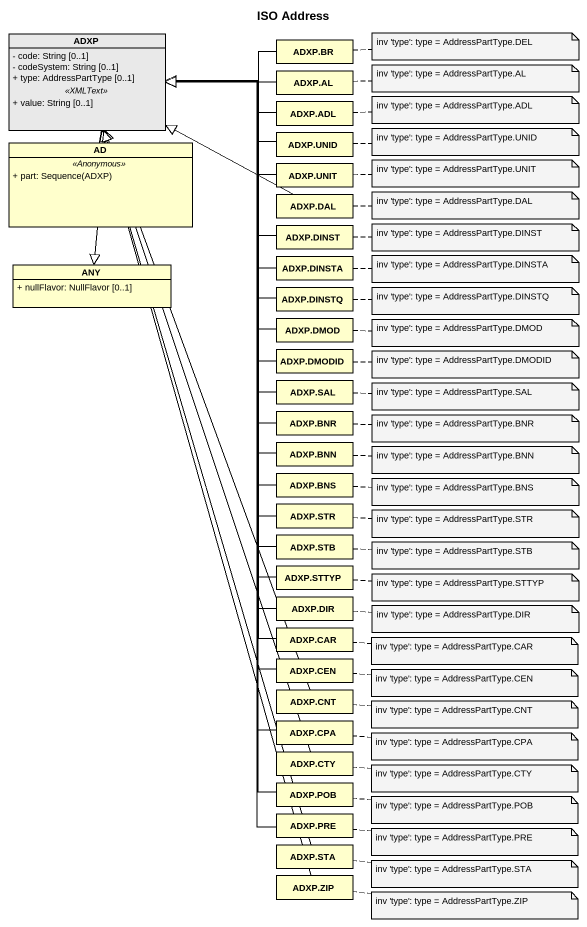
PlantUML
@startuml
title ISO Address
hide circle
hide empty members
skinparam classAttributeIconSize 0
class ADXP #E9E9E9 {
  - code: String [0..1]
  - codeSystem: String [0..1]
  + type: AddressPartType [0..1]
  .. <<XMLText>> ..
  + value: String [0..1]
}
class "ADXP.BR" as ADXP_BR
class "ADXP.ADL" as ADXP_ADL
class "ADXP.AL" as ADXP_AL
class AD {
  .. <<Anonymous>> ..
  {field} + part: Sequence(ADXP)
}
class "ADXP.UNID" as ADXP_UNID
class "ADXP.UNIT" as ADXP_UNIT
class "ADXP.DAL" as ADXP_DAL
class "ADXP.DINSTA" as ADXP_DINSTA
class "ADXP.DINST" as ADXP_DINST
class ANY {
  + nullFlavor: NullFlavor [0..1]
}
class "ADXP.DINSTQ" as ADXP_DINSTQ
class "ADXP.DMOD" as ADXP_DMOD
class "ADXP.DMODID" as ADXP_DMODID
class "ADXP.BNR" as ADXP_BNR
class "ADXP.SAL" as ADXP_SAL
class "ADXP.BNN" as ADXP_BNN
class "ADXP.BNS" as ADXP_BNS
class "ADXP.STR" as ADXP_STR
class "ADXP.STTYP" as ADXP_STTYP
class "ADXP.STB" as ADXP_STB
class "ADXP.DIR" as ADXP_DIR
class "ADXP.CAR" as ADXP_CAR
class "ADXP.CEN" as ADXP_CEN
class "ADXP.CPA" as ADXP_CPA
class "ADXP.CNT" as ADXP_CNT
class "ADXP.CTY" as ADXP_CTY
class "ADXP.POB" as ADXP_POB
class "ADXP.PRE" as ADXP_PRE
class "ADXP.ZIP" as ADXP_ZIP
class "ADXP.STA" as ADXP_STA
ADXP_BR -left-|> ADXP
ADXP_ADL -left-|> ADXP
ADXP_AL -left-|> ADXP
AD --|> ANY
ADXP_UNID -left-|> ADXP
ADXP_UNIT -left-|> ADXP
ADXP_DAL -left-|> ADXP
ADXP_DINSTA -up-|> ADXP
ADXP_DINST -up-|> ADXP
ADXP_DINSTQ -up-|> ADXP
ADXP_DMOD -up-|> ADXP
ADXP_DMODID -up-|> ADXP
ADXP_BNR -up-|> ADXP
ADXP_SAL -up-|> ADXP
ADXP_BNN -up-|> ADXP
ADXP_BNS -up-|> ADXP
ADXP_STR -up-|> ADXP
ADXP_STTYP -up-|> ADXP
ADXP_STB -up-|> ADXP
ADXP_DIR -up-|> ADXP
ADXP_CAR -up-|> ADXP
ADXP_CEN -up-|> ADXP
ADXP_CPA -up-|> ADXP
ADXP_CNT -up-|> ADXP
ADXP_CTY -up-|> ADXP
ADXP_POB -up-|> ADXP
ADXP_PRE -up-|> ADXP
ADXP_ZIP -up-|> ADXP
ADXP_STA -up-|> ADXP
note right of ADXP_AL : inv 'type': type = AddressPartType.AL
note right of ADXP_BR : inv 'type': type = AddressPartType.DEL
note right of ADXP_ADL : inv 'type': type = AddressPartType.ADL
note right of ADXP_UNID : inv 'type': type = AddressPartType.UNID
note right of ADXP_UNIT : inv 'type': type = AddressPartType.UNIT
note right of ADXP_DAL : inv 'type': type = AddressPartType.DAL
note right of ADXP_DINSTA : inv 'type': type = AddressPartType.DINSTA
note right of ADXP_DINST : inv 'type': type = AddressPartType.DINST
note right of ADXP_DINSTQ : inv 'type': type = AddressPartType.DINSTQ
note right of ADXP_DMOD : inv 'type': type = AddressPartType.DMOD
note right of ADXP_DMODID : inv 'type': type = AddressPartType.DMODID
note right of ADXP_BNR : inv 'type': type = AddressPartType.BNR
note right of ADXP_SAL : inv 'type': type = AddressPartType.SAL
note right of ADXP_BNN : inv 'type': type = AddressPartType.BNN
note right of ADXP_BNS : inv 'type': type = AddressPartType.BNS
note right of ADXP_STR : inv 'type': type = AddressPartType.STR
note right of ADXP_STB : inv 'type': type = AddressPartType.STB
note right of ADXP_DIR : inv 'type': type = AddressPartType.DIR
note right of ADXP_STTYP : inv 'type': type = AddressPartType.STTYP
note right of ADXP_CAR : inv 'type': type = AddressPartType.CAR
note right of ADXP_CEN : inv 'type': type = AddressPartType.CEN
note right of ADXP_CNT : inv 'type': type = AddressPartType.CNT
note right of ADXP_CPA : inv 'type': type = AddressPartType.CPA
note right of ADXP_CTY : inv 'type': type = AddressPartType.CTY
note right of ADXP_POB : inv 'type': type = AddressPartType.POB
note right of ADXP_PRE : inv 'type': type = AddressPartType.PRE
note right of ADXP_STA : inv 'type': type = AddressPartType.STA
note right of ADXP_ZIP : inv 'type': type = AddressPartType.ZIP
@enduml
